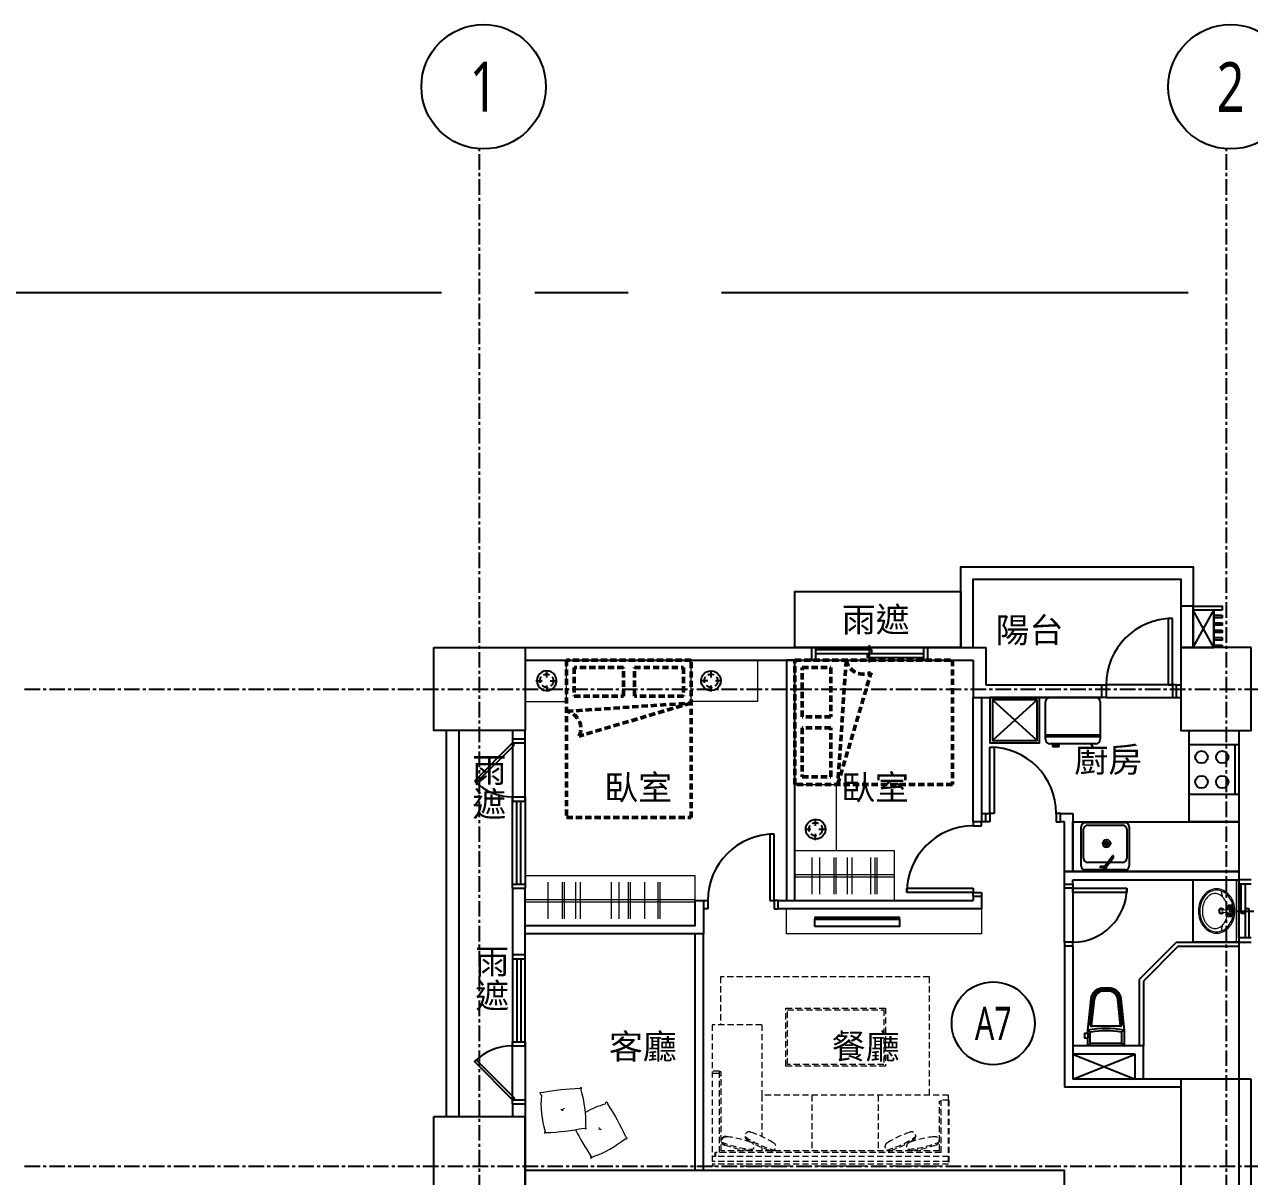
# Model space of a CAD drawing. Header units: millimetres. Extents: x -3377 to 119122, y -22007 to 15479.
# Drawn here: x 51693 to 53169, y 13937 to 15325 of the extents above; entities that cross this region are included whole.
import ezdxf
from ezdxf.enums import TextEntityAlignment as Align

# ---------------------------------------------------------------- set-up
doc = ezdxf.new("R2010")
doc.units = ezdxf.units.MM
doc.header["$LTSCALE"] = 150
doc.header["$MEASUREMENT"] = 0
doc.linetypes.add('11', pattern=[0.15, 0.1, -0.05])
doc.linetypes.add('CENTER', pattern=[2, 1.25, -0.25, 0.25, -0.25])
doc.layers.get('0').update_dxf_attribs({"plot": 0})
for name, color, linetype, plot in [('AREA', 3, 'Continuous', False), ('FUNITURE', 9, 'Continuous', False), ('S-ARCH', 252, 'Continuous', False)]:
    doc.layers.add(name, color=color, linetype=linetype, plot=plot)
for name, color, linetype in [('ASSLN', 8, 'Continuous'), ('COL', 1, 'Continuous'), ('Col-Line', 8, 'CENTER'), ('Duct', 1, 'Continuous'), ('FIN', 5, 'Continuous'), ('GRID', 5, 'CENTER'), ('OPEN', 4, 'Continuous'), ('SYM', 3, 'Continuous'), ('TEXT', 2, 'Continuous'), ('TOIL', 6, 'Continuous'), ('TOILET', 141, 'Continuous'), ('WALL', 2, 'Continuous'), ('WALL2', 3, 'Continuous'), ('WALL3', 4, 'Continuous')]:
    doc.layers.add(name, color=color, linetype=linetype)
doc.styles.add('C1', font='', dxfattribs={"bigfont": 'japanese.shx'})
doc.styles.add('HH', font='')
doc.styles.add('HHV', font='')
doc.styles.get('C1').set_extended_font_data('微軟正黑體')
doc.styles.get('HH').set_extended_font_data('Microsoft JhengHei')
doc.styles.get('HHV').set_extended_font_data('@微軟正黑體')

# ---------------------------------------------------------------- blocks, each defined once
blk = doc.blocks.new('A$C3CD31075')
at = {"color": 252}
for p, q in [((-243.5, 710), (-243.5, 245)), ((496.5, 290), (571.5, 320)), ((496.5, 320), (571.5, 290))]:
    blk.add_line(p, q, dxfattribs=at)
for points in [[(361.5, 877.5), (361.5, 810), (161.5, 810), (161.5, 877.5)], [(641.5, 530), (696.5, 530), (696.5, 455), (686.5, 455), (686.5, 455), (641.5, 455)]]:
    blk.add_lwpolyline(points, close=True, dxfattribs=at)
blk.add_lwpolyline([(641.5, 810), (666.5, 810), (666.5, 855), (641.5, 855), (641.5, 810), (666.5, 855), (666.5, 810), (641.5, 855)], dxfattribs=at)
at = {"layer": 'AREA', "color": 252}
blk.add_line((-258.5, 710), (-258.5, 245), dxfattribs=at)
at = {"layer": 'ASSLN', "color": 252}
for points in [[(676.5, 855), (641.5, 855), (641.5, 860), (676.5, 860)], [(676.5, 849), (676.5, 846), (666.5, 846), (666.5, 849)], [(676.5, 840), (676.5, 837), (666.5, 837), (666.5, 840)], [(676.5, 831), (676.5, 828), (666.5, 828), (666.5, 831)], [(676.5, 822), (676.5, 819), (666.5, 819), (666.5, 822)], [(676.5, 813), (676.5, 810), (666.5, 810), (666.5, 813)]]:
    blk.add_lwpolyline(points, close=True, dxfattribs=at)
at = {"layer": 'COL', "color": 252}
for points in [[(-273.5, 810), (-163.5, 810), (-163.5, 710), (-273.5, 710)], [(711.5, 810), (626.5, 810), (626.5, 710), (711.5, 710)], [(711.5, 290), (626.5, 290), (626.5, 150), (711.5, 150)], [(-273.5, 245), (-163.5, 245), (-163.5, 145), (-273.5, 145)]]:
    blk.add_lwpolyline(points, close=True, dxfattribs=at)
at = {"layer": 'Col-Line', "color": 252, "linetype": 'ByBlock'}
for centre in [(-213.5, 1486), (686.5, 1486)]:
    blk.add_circle(centre, 75, dxfattribs=at)
at = {"layer": 'Duct', "color": 252, "linetype": 'CENTER', "ltscale": 3}
blk.add_lwpolyline([(-2626.8, -1606.5), (-2626.8, -349.3), (-2626.9, 1238.2), (3181.4, 1238.1), (3180.9, -349.4), (3180.5, -1606.5), (198.7, -1606.5)], close=True, dxfattribs=at)
blk.add_lwpolyline([(-2626.8, -1606.5), (-2626.8, -349.3), (-2626.9, 1238.2), (3181.4, 1238.1), (3180.9, -349.4), (3180.5, -1606.5), (198.7, -1606.5)], close=True, dxfattribs=at)
at = {"layer": 'FIN', "color": 252}
for p, q in [((636.5, 693), (696.5, 693)), ((636.5, 633), (636.5, 693)), ((691.5, 693), (691.5, 633)), ((696.5, 693), (696.5, 633)), ((696.5, 633), (636.5, 633)), ((506.5, 547), (506.5, 594)), ((509.5, 556), (509.5, 591)), ((511.5, 599), (559.5, 599)), ((514.5, 596), (556.5, 596)), ((561.5, 591), (561.5, 556)), ((564.5, 594), (564.5, 547)), ((537.1, 576.2), (537.1, 571.5)), ((535.5, 575.5), (538.8, 572.2)), ((538.8, 575.5), (535.5, 572.2)), ((556.5, 551), (514.5, 551)), ((533.3, 547), (536.6, 543.7)), ((536.6, 547), (533.3, 543.7)), ((535, 547), (544.2, 558.8)), ((536.6, 545.8), (545.7, 557.5)), ((545, 556.6), (543.4, 557.8)), ((545.7, 558.2), (544.9, 558.9)), ((559.5, 542), (511.5, 542)), ((529.3, 545), (529.3, 546)), ((533.4, 546), (529.3, 546)), ((533.3, 545), (529.3, 545))]:
    blk.add_line(p, q, dxfattribs=at)
blk.add_lwpolyline([(496.5, 600), (636.5, 600), (636.5, 710)], dxfattribs=at)
for points in [[(636.5, 600), (636.5, 710), (696.5, 710), (696.5, 600)], [(496.5, 600), (696.5, 600), (696.5, 540), (496.5, 540)]]:
    blk.add_lwpolyline(points, close=True, dxfattribs=at)
for centre, radius in [((651.5, 678), 7.5), ((676.5, 678), 7.5), ((651.5, 648), 7.5), ((676.5, 648), 7.5), ((537.1, 573.9), 4.63), ((537.1, 573.9), 2.34), ((534.9, 545.3), 1.7)]:
    blk.add_circle(centre, radius, dxfattribs=at)
for centre, radius, start, end in [((511.5, 594), 5, 90, 180), ((514.5, 591), 5, 90, 180), ((556.5, 591), 5, 360, 90), ((559.5, 594), 5, 360, 90), ((511.5, 547), 5, 180, 270), ((514.5, 556), 5, 180, 270), ((544.6, 558.5), 0.5, 52.041, 142.041), ((545.4, 557.9), 0.5, 322.041, 52.041), ((556.5, 556), 5, 270, 360), ((559.5, 547), 5, 270, 360)]:
    blk.add_arc(centre, radius, start, end, dxfattribs=at)
at = {"layer": 'FUNITURE', "color": 252, "linetype": '11', "ltscale": 0.5}
for p, q in [((-137.5, 774, 0), (-137.5, 783.1, 0)), ((-137.5, 774, 0), (-137.5, 783.1, 0)), ((60.5, 774, 0), (60.5, 783.1, 0)), ((60.5, 774, 0), (60.5, 783.1, 0)), ((-150.5, 770, 0), (-141.5, 770, 0)), ((-150.5, 770, 0), (-141.5, 770, 0)), ((-133.5, 770, 0), (-124.4, 770, 0)), ((-133.5, 770, 0), (-124.4, 770, 0)), ((56.5, 770, 0), (47.4, 770, 0)), ((56.5, 770, 0), (47.4, 770, 0)), ((73.5, 770, 0), (64.5, 770, 0)), ((73.5, 770, 0), (64.5, 770, 0)), ((-137.5, 756.9, 0), (-137.5, 766, 0)), ((60.5, 756.9, 0), (60.5, 766, 0)), ((173.4, 591, 0), (182.5, 591, 0)), ((186.5, 595, 0), (186.5, 604.1, 0)), ((186.5, 595, 0), (186.5, 604.1, 0)), ((190.5, 591, 0), (199.6, 591, 0)), ((190.5, 591, 0), (199.6, 591, 0)), ((186.5, 578, 0), (186.5, 587, 0)), ((186.5, 578, 0), (186.5, 587, 0)), ((346.8, 264.6, 0), (346.8, 185.5, 0)), ((65.8, 196.6, 0), (65.8, 201.6, 0))]:
    blk.add_line(p, q, dxfattribs=at)
at = {"layer": 'FUNITURE', "color": 252, "linetype": '11', "lineweight": 50, "ltscale": 0.5}
for p, q in [((223.3, 794.6, 0), (213.3, 645, 0)), ((213.3, 645, 0), (253.3, 780, 0)), ((-113.1, 733.2, 0), (36.5, 743.2, 0)), ((36.5, 743.2, 0), (-98.5, 703.2, 0))]:
    blk.add_line(p, q, dxfattribs=at)
at = {"layer": 'FUNITURE', "color": 252}
for p, q in [((399.5, 747), (453.5, 698)), ((453.5, 747), (399.5, 698))]:
    blk.add_line(p, q, dxfattribs=at)
at = {"layer": 'FUNITURE', "color": 252, "ltscale": 0.5}
for p, q in [((536.5, 750), (456.5, 750)), ((463.5, 699.5), (463.5, 744.5)), ((469, 750), (524, 750)), ((529.5, 744.5), (529.5, 699.5)), ((463.5, 704.9), (529.5, 704.9)), ((463.5, 702.8), (529.5, 702.8)), ((524, 694), (469, 694)), ((471.8, 694), (471.8, 690.7)), ((479.9, 690.7), (479.9, 694)), ((479.9, 692), (471.8, 692)), ((471.8, 690.7), (479.9, 690.7))]:
    blk.add_line(p, q, dxfattribs=at)
at = {"layer": 'FUNITURE', "color": 252, "lineweight": 13, "ltscale": 0.5}
for p, q in [((182.5, 512.9, 0), (182.5, 557.1, 0)), ((191.7, 512.9, 0), (191.7, 557.1, 0)), ((209, 512.9, 0), (209, 557.1, 0)), ((211, 557.1, 0), (211, 512.9, 0)), ((225.1, 512.9, 0), (225.1, 557.1, 0)), ((230.5, 512.9, 0), (230.5, 557.1, 0)), ((253, 512.9, 0), (253, 557.1, 0)), ((258.3, 512.9, 0), (258.3, 557.1, 0)), ((260.4, 557.1, 0), (260.4, 512.9, 0)), ((-135.8, 482.9, 0), (-135.8, 527.1, 0)), ((-118.5, 482.9, 0), (-118.5, 527.1, 0)), ((-116.5, 527.1, 0), (-116.5, 482.9, 0)), ((-102.3, 482.9, 0), (-102.3, 527.1, 0)), ((-96.9, 482.9, 0), (-96.9, 527.1, 0)), ((-59.4, 482.9, 0), (-59.4, 527.1, 0)), ((-50.3, 482.9, 0), (-50.3, 527.1, 0)), ((-39.1, 482.9, 0), (-39.1, 527.1, 0)), ((-37.1, 527.1, 0), (-37.1, 482.9, 0)), ((-19.1, 482.9, 0), (-19.1, 527.1, 0)), ((-3.3, 482.9, 0), (-3.3, 527.1, 0)), ((-1.2, 527.1, 0), (-1.2, 482.9, 0))]:
    blk.add_line(p, q, dxfattribs=at)
at = {"layer": 'FUNITURE', "color": 252, "lineweight": 5, "ltscale": 0.5}
for p, q in [((161.5, 536.5, 0), (281.5, 536.5, 0)), ((161.5, 533.5, 0), (281.5, 533.5, 0)), ((-163.5, 506.5, 0), (41.5, 506.5, 0)), ((-163.5, 503.5, 0), (41.5, 503.5, 0))]:
    blk.add_line(p, q, dxfattribs=at)
at = {"layer": 'FUNITURE', "color": 252, "linetype": '11', "lineweight": 5, "ltscale": 0.5}
for p, q in [((323.7, 413.1, 0), (71.8, 413.1, 0)), ((71.8, 413.1, 0), (71.8, 355.5, 0)), ((323.7, 270.5, 0), (323.7, 413.1, 0)), ((150.8, 305.5, 0), (150.8, 375.5, 0)), ((150.8, 375.5, 0), (270.8, 375.5, 0)), ((152.8, 307.5, 0), (152.8, 373.5, 0)), ((152.8, 373.5, 0), (268.8, 373.5, 0)), ((268.8, 373.5, 0), (268.8, 307.5, 0)), ((270.8, 375.5, 0), (270.8, 305.5, 0)), ((121.8, 355.5, 0), (61.8, 355.5, 0)), ((61.8, 355.5, 0), (61.8, 185.5, 0)), ((121.8, 355.5, 0), (121.8, 270.5, 0)), ((70.8, 299.6, 0), (61.8, 299.6, 0)), ((70.8, 296.6, 0), (61.8, 296.6, 0)), ((70.8, 201.6, 0), (70.8, 299.6, 0)), ((72.8, 298.7, 0), (70.8, 298.7, 0)), ((72.8, 203.6, 0), (72.8, 298.7, 0)), ((270.8, 305.5, 0), (150.8, 305.5, 0)), ((268.8, 307.5, 0), (152.8, 307.5, 0)), ((72.8, 293.7, 0), (70.8, 293.7, 0)), ((346.8, 270.5, 0), (121.8, 270.5, 0)), ((121.8, 270.5, 0), (121.8, 220.6, 0)), ((181.8, 270.5, 0), (181.8, 203.6, 0)), ((261.8, 270.5, 0), (261.8, 203.6, 0)), ((346.8, 264.6, 0), (346.8, 270.5, 0)), ((335.8, 203.6, 0), (335.8, 263.5, 0)), ((335.8, 263.5, 0), (337.8, 263.5, 0)), ((337.8, 201.6, 0), (337.8, 264.6, 0)), ((346.8, 264.6, 0), (337.8, 264.6, 0)), ((121.8, 207.5, 0), (121.8, 203.6, 0)), ((346.8, 196.6, 0), (61.8, 196.6, 0)), ((337.8, 201.6, 0), (65.8, 201.6, 0)), ((335.8, 203.6, 0), (72.8, 203.6, 0)), ((346.8, 190.5, 0), (61.8, 190.5, 0)), ((346.8, 187.2, 0), (61.8, 187.2, 0)), ((61.8, 185.5, 0), (346.8, 185.5, 0))]:
    blk.add_line(p, q, dxfattribs=at)
at = {"layer": 'FUNITURE', "color": 252, "lineweight": 5, "ltscale": 0.5, "elevation": 0}
for points in [[(-163.5, 795), (-163.5, 745), (-113.5, 745), (-113.5, 795)], [(116.5, 795), (116.5, 745), (36.5, 745), (36.5, 795)], [(211.5, 565), (161.5, 565), (161.5, 645), (211.5, 645)], [(281.5, 565), (161.5, 565), (161.5, 505), (281.5, 505)], [(41.5, 535), (-163.5, 535), (-163.5, 475), (41.5, 475)]]:
    blk.add_lwpolyline(points, close=True, dxfattribs=at)
at = {"layer": 'FUNITURE', "color": 252, "linetype": '11', "lineweight": 50, "ltscale": 0.5, "elevation": 0}
for points in [[(36.5, 795), (-113.5, 795), (-113.5, 605), (36.5, 605), (36.5, 795)], [(161.5, 645), (161.5, 795), (351.5, 795), (351.5, 645), (161.5, 645)]]:
    blk.add_lwpolyline(points, dxfattribs=at)
for points in [[(-104.3, 786), (-104.3, 751.6), (-45.1, 751.6), (-45.1, 786)], [(27.4, 786), (27.4, 751.6), (-31.8, 751.6), (-31.8, 786)], [(170.5, 785.8), (204.9, 785.8), (204.9, 726.7), (170.5, 726.7)], [(170.5, 654.2), (204.9, 654.2), (204.9, 713.3), (170.5, 713.3)]]:
    blk.add_lwpolyline(points, close=True, dxfattribs=at)
at = {"layer": 'FUNITURE', "color": 252, "linetype": '11', "ltscale": 0.5, "elevation": 0}
for points in [[(-149.3, 770), (-149, 767.1), (-147.9, 764.3), (-146.1, 761.9), (-143.9, 760), (-141.2, 758.7), (-138.3, 758.2), (-135.3, 758.3), (-132.5, 759.2), (-130, 760.8), (-127.9, 762.9), (-126.5, 765.5), (-125.7, 768.3), (-125.7, 771.3), (-126.3, 774.2), (-127.7, 776.8), (-129.7, 779), (-132.2, 780.6), (-135, 781.6), (-137.9, 781.9), (-140.8, 781.4), (-143.5, 780.2), (-145.9, 778.4), (-147.7, 776), (-148.9, 773.3), (-149.3, 770.4), (-149.3, 770)], [(72.3, 770), (72, 767.1), (70.9, 764.3), (69.1, 761.9), (66.9, 760), (64.2, 758.7), (61.3, 758.2), (58.3, 758.3), (55.5, 759.2), (53, 760.8), (50.9, 762.9), (49.5, 765.5), (48.7, 768.3), (48.7, 771.3), (49.3, 774.2), (50.7, 776.8), (52.7, 779), (55.2, 780.6), (58, 781.6), (60.9, 781.9), (63.8, 781.4), (66.5, 780.2), (68.9, 778.4), (70.7, 776), (71.9, 773.3), (72.3, 770.4), (72.3, 770)], [(186.5, 579.2), (183.6, 579.5), (180.8, 580.6), (178.4, 582.4), (176.5, 584.6), (175.2, 587.3), (174.7, 590.2), (174.8, 593.2), (175.7, 596), (177.3, 598.5), (179.4, 600.6), (182, 602), (184.8, 602.8), (187.8, 602.8), (190.7, 602.2), (193.3, 600.8), (195.5, 598.8), (197.1, 596.3), (198.1, 593.5), (198.4, 590.6), (197.9, 587.7), (196.7, 585), (194.9, 582.6), (192.5, 580.8), (189.8, 579.6), (186.9, 579.2), (186.5, 579.2)]]:
    blk.add_lwpolyline(points, close=True, dxfattribs=at)
at = {"layer": 'FUNITURE', "color": 252}
for points in [[(456.5, 750), (396.5, 750), (396.5, 695), (456.5, 695)], [(453.5, 747), (399.5, 747), (399.5, 698), (453.5, 698)]]:
    blk.add_lwpolyline(points, close=True, dxfattribs=at)
at = {"layer": 'FUNITURE', "color": 252, "lineweight": 5, "elevation": 0}
blk.add_lwpolyline([(386.5, 495), (386.5, 465), (151.5, 465), (151.5, 495)], close=True, dxfattribs=at)
at = {"layer": 'FUNITURE', "color": 252, "linetype": 'ByBlock', "elevation": 0}
blk.add_lwpolyline([(185.5, 482.8), (287.5, 482.8), (287.5, 484.7), (185.5, 484.7)], close=True, dxfattribs=at)
at = {"layer": 'FUNITURE', "color": 252, "elevation": 0}
for points in [[(185.5, 473.9), (185.5, 482.8), (287.5, 482.8), (287.5, 473.9), (185.5, 473.9)], [(41.5, 180), (41.5, 465)], [(51.5, 180), (51.5, 465)]]:
    blk.add_lwpolyline(points, dxfattribs=at)
at = {"layer": 'FUNITURE', "color": 252, "lineweight": 5, "elevation": 0}
blk.add_lwpolyline([(-139.7, 224.9, 0.22726), (-138.1, 225.4, 0.040166), (-92.2, 230.9, 0.210282), (-90, 230, 0.22335), (-90.5, 232.6, 0.086254), (-96.1, 277.1, 0.360506), (-95.9, 279.8, 0.135265), (-97.7, 278.5, 0.041442), (-142.7, 273.5, 0.202853), (-145.6, 273.3, 0.216577), (-143.7, 270.6, 0.1085), (-139.2, 226.9, 0.535299)], format="xyb", close=True, dxfattribs=at)
blk.add_lwpolyline([(-102.7, 229, 0.031972), (-84.3, 197.1, 0.210282), (-84.3, 194.7, 0.22335), (-82.1, 196.1, 0.086254), (-43, 218.1, 0.360506), (-40.5, 218.9, 0.135265), (-42.3, 220.2, 0.041442), (-64, 259.9, 0.202853), (-65.3, 262.5, 0.216577), (-67, 259.8, 0.063306), (-90.8, 249.7, 0.063306)], format="xyb", dxfattribs=at)
at = {"layer": 'FUNITURE', "color": 252, "linetype": '11', "ltscale": 0.5}
for centre in [(-137.5, 770, 0), (60.5, 770, 0), (186.5, 591, 0)]:
    blk.add_circle(centre, 8, dxfattribs=at)
at = {"layer": 'FUNITURE', "color": 252, "linetype": '11', "lineweight": 50, "ltscale": 0.5}
for centre, start, end in [((244.1, 799.3, 0), 192.537, 295.4845), ((-117.7, 712.4, 0), 334.5155, 77.463)]:
    blk.add_arc(centre, 21.3, start, end, dxfattribs=at)
at = {"layer": 'FUNITURE', "color": 252, "ltscale": 0.5}
for centre, start, end in [((469, 744.5), 90, 180), ((524, 744.5), 0, 90), ((469, 699.5), 180, 270), ((524, 699.5), 270, 0)]:
    blk.add_arc(centre, 5.5, start, end, dxfattribs=at)
at = {"layer": 'FUNITURE', "color": 252, "lineweight": 5}
for centre, radius, start, end in [((-120.2, 251.4, 0), 1.96, 10.8311, 92.0207), ((-116, 252.1, 0), 2.33, 101.776, 188.6128), ((-75.9, 230.7, 0), 1.96, 303.0576, 24.2473), ((-73.6, 227.1, 0), 2.33, 34.0026, 120.8393)]:
    blk.add_arc(centre, radius, start, end, dxfattribs=at)
at = {"layer": 'FUNITURE', "color": 252, "linetype": '11', "lineweight": 5, "ltscale": 0.5}
for centre, radius, start, end in [((106.4, 221.3, 0), 5, 64.6827, 244.6827), ((74.2, 118.1, 0), 113, 57.0546, 72.3109), ((334.4, 118.1, 0), 113, 107.6891, 122.9454), ((302.2, 221.3, 0), 5, 295.3173, 115.3173), ((78.1, 215.5, 0), 5, 77.2054, 257.2054), ((116.8, 318.3, 0), 113, 247.3663, 267.0445), ((116.4, 316.6, 0), 113, 249.5772, 264.8335), ((69.1, 107.9, 0), 113, 69.5772, 84.8335), ((166.5, 313.2, 0), 113, 234.8436, 254.5218), ((165.7, 311.6, 0), 113, 237.0546, 252.3109), ((107.4, 208.9, 0), 5, 257.2054, 77.2054), ((133.6, 208.5, 0), 5, 244.6827, 64.6827), ((275.1, 208.5, 0), 5, 115.3173, 295.3173), ((242.1, 313.2, 0), 113, 285.4782, 305.1564), ((242.9, 311.6, 0), 113, 287.6891, 302.9454), ((301.2, 208.9, 0), 5, 102.7946, 282.7946), ((291.8, 318.3, 0), 113, 272.9555, 292.6337), ((339.5, 107.9, 0), 113, 95.1665, 110.4228), ((292.2, 316.6, 0), 113, 275.1665, 290.4228), ((330.5, 215.5, 0), 5, 282.7946, 102.7946)]:
    blk.add_arc(centre, radius, start, end, dxfattribs=at)
at = {"layer": 'FUNITURE', "color": 252, "linetype": '11', "ltscale": 0.5}
blk.add_arc((78.1, 215.5, 0), 5, 77.2054, 257.2054, dxfattribs=at)
at = {"layer": 'GRID', "color": 252, "ltscale": 0.1}
for p, q in [((-218.5, -1224.2), (-218.5, 1411)), ((681.5, -1224.2), (681.5, 1411)), ((-766.7, 760), (3025, 760)), ((-766.7, 185), (3025, 185))]:
    blk.add_line(p, q, dxfattribs=at)
at = {"layer": 'OPEN', "color": 252, "linetype": 'Continuous'}
for p, q in [((616.5, 845), (611.5, 845)), ((611.5, 845), (611.5, 765)), ((616.5, 765), (616.5, 845)), ((251.5, 792), (251.5, 813)), ((181.5, 810), (186.5, 810)), ((186.5, 810), (186.5, 795)), ((316.5, 810), (186.5, 810)), ((186.5, 807.5), (254, 807.5)), ((316.5, 802.5), (186.5, 802.5)), ((249, 797.5), (249, 802.5)), ((316.5, 797.5), (249, 797.5)), ((254, 807.5), (254, 802.5)), ((321.5, 810), (316.5, 810)), ((316.5, 810), (316.5, 795)), ((186.5, 795), (181.5, 795)), ((186.5, 795), (316.5, 795)), ((316.5, 795), (321.5, 795)), ((531.5, 765), (536.5, 765)), ((536.5, 765), (536.5, 750)), ((616.5, 765), (536.5, 765)), ((611.5, 765), (616.5, 765)), ((621.5, 765), (616.5, 765)), ((616.5, 765), (616.5, 750)), ((536.5, 750), (531.5, 750)), ((536.5, 750), (616.5, 750)), ((616.5, 750), (621.5, 750)), ((396.5, 610, 0), (396.5, 690, 0)), ((396.5, 690, 0), (401.5, 690, 0)), ((401.5, 690, 0), (401.5, 610, 0)), ((-178.5, 630), (-178.5, 625)), ((-178.5, 625), (-163.5, 625)), ((-178.5, 525), (-178.5, 625)), ((-173.5, 525), (-173.5, 625)), ((-168.5, 525), (-168.5, 625)), ((-163.5, 625), (-163.5, 630)), ((-163.5, 625), (-163.5, 525)), ((391.5, 610, 0), (396.5, 610, 0)), ((396.5, 610, 0), (396.5, 600, 0)), ((401.5, 610, 0), (396.5, 610, 0)), ((481.5, 610, 0), (476.5, 610, 0)), ((476.5, 610, 0), (476.5, 600, 0)), ((376.5, 600, 0), (376.5, 595, 0)), ((376.5, 595, 0), (386.5, 595, 0)), ((386.5, 595, 0), (386.5, 600, 0)), ((396.5, 600, 0), (391.5, 600, 0)), ((476.5, 600, 0), (481.5, 600, 0)), ((136.5, 585, 0), (131.5, 585, 0)), ((131.5, 585, 0), (131.5, 505, 0)), ((136.5, 505, 0), (136.5, 585, 0)), ((-178.5, 520), (-178.5, 525)), ((-178.5, 525), (-163.5, 525)), ((-163.5, 525), (-163.5, 520)), ((296.5, 515, 0), (296.5, 520, 0)), ((296.5, 520, 0), (376.5, 520, 0)), ((376.5, 520, 0), (376.5, 515, 0)), ((486.5, 520), (486.5, 525)), ((496.5, 520), (486.5, 520)), ((486.5, 455), (486.5, 520)), ((496.5, 525), (496.5, 520)), ((496.5, 520), (496.5, 455)), ((496.5, 520), (561.5, 520)), ((496.5, 515), (496.5, 520)), ((561.5, 520), (561.5, 515)), ((696.5, 525), (696.5, 530)), ((711.5, 525), (696.5, 525)), ((696.5, 460), (696.5, 525)), ((699, 525), (699, 490)), ((704, 525), (704, 460)), ((51.5, 505, 0), (56.5, 505, 0)), ((56.5, 505, 0), (56.5, 495, 0)), ((131.5, 505, 0), (136.5, 505, 0)), ((141.5, 505, 0), (136.5, 505, 0)), ((136.5, 505, 0), (136.5, 495, 0)), ((376.5, 515, 0), (296.5, 515, 0)), ((376.5, 510, 0), (376.5, 515, 0)), ((376.5, 515, 0), (386.5, 515, 0)), ((386.5, 515, 0), (386.5, 510, 0)), ((561.5, 515), (496.5, 515)), ((56.5, 495, 0), (51.5, 495, 0)), ((136.5, 495, 0), (141.5, 495, 0)), ((693.5, 492.5), (714.5, 492.5)), ((699, 490), (704, 490)), ((709, 495), (704, 495)), ((709, 460), (709, 495)), ((711.5, 460), (696.5, 460)), ((696.5, 460), (696.5, 455)), ((496.5, 455), (486.5, 455)), ((486.5, 455), (486.5, 450)), ((496.5, 450), (496.5, 455)), ((-178.5, 440), (-178.5, 435)), ((-178.5, 435), (-163.5, 435)), ((-178.5, 435), (-178.5, 335)), ((-173.5, 435), (-173.5, 335)), ((-168.5, 435), (-168.5, 335)), ((-163.5, 435), (-163.5, 440)), ((-163.5, 335), (-163.5, 435)), ((-178.5, 330), (-178.5, 335)), ((-178.5, 335), (-163.5, 335)), ((-163.5, 335), (-163.5, 330))]:
    blk.add_line(p, q, dxfattribs=at)
at = {"layer": 'OPEN', "color": 252, "linetype": 'Continuous', "lineweight": -2}
for p, q in [((-178.5, 695), (-224.5, 649)), ((-178.5, 700), (-178.5, 695)), ((-178.5, 695), (-163.5, 695)), ((-178.5, 695), (-178.5, 630)), ((-176.4, 692.9), (-178.5, 695)), ((-163.5, 695), (-163.5, 700)), ((-163.5, 630), (-163.5, 695)), ((-222.3, 646.9), (-176.4, 692.9)), ((-224.5, 649), (-222.3, 646.9)), ((-178.5, 625), (-178.5, 630)), ((-178.5, 630), (-163.5, 630)), ((-163.5, 630), (-163.5, 625)), ((-178.5, 335), (-178.5, 330)), ((-178.5, 330), (-163.5, 330)), ((-178.5, 265), (-178.5, 330)), ((-163.5, 330), (-163.5, 335)), ((-163.5, 330), (-163.5, 265)), ((-224.5, 311), (-222.3, 313.1)), ((-178.5, 265), (-224.5, 311)), ((-222.3, 313.1), (-176.4, 267.1)), ((-176.4, 267.1), (-178.5, 265)), ((-178.5, 260), (-178.5, 265)), ((-178.5, 265), (-163.5, 265)), ((-163.5, 265), (-163.5, 260))]:
    blk.add_line(p, q, dxfattribs=at)
at = {"layer": 'OPEN', "color": 252, "linetype": 'Continuous'}
for centre, radius, start, end in [((616.5, 765), 80, 90, 180), ((396.5, 610, 0), 80, 0, 90), ((376.5, 515, 0), 80, 90, 180), ((136.5, 505, 0), 80, 90, 180), ((496.5, 520), 65, 270, 0)]:
    blk.add_arc(centre, radius, start, end, dxfattribs=at)
at = {"layer": 'OPEN', "color": 252, "linetype": 'Continuous', "lineweight": -2}
for centre, start, end in [((-178.5, 695), 225, 270), ((-178.5, 265), 90, 135)]:
    blk.add_arc(centre, 65, start, end, dxfattribs=at)
at = {"layer": 'SYM', "color": 252}
blk.add_circle((400.6, 357.1), 50, dxfattribs=at)
at = {"layer": 'TOIL', "color": 252}
for p, q in [((621.5, 455), (576.5, 410)), ((623.6, 450), (581.5, 407.9)), ((621.5, 455), (696.5, 455)), ((623.6, 450), (696.5, 450)), ((576.5, 410), (576.5, 330)), ((581.5, 407.9), (581.5, 330)), ((517.2, 355.7, 0), (520.4, 386.4, 0)), ((519, 353.5, 0), (522.4, 386.2, 0)), ((539.6, 398, 0), (533.4, 398, 0)), ((539.6, 396, 0), (533.4, 396, 0)), ((554, 353.5, 0), (550.6, 386.2, 0)), ((555.8, 355.7, 0), (552.6, 386.4, 0)), ((517.7, 346.3, 0), (514.5, 349, 0)), ((515.1, 345.4, 0), (514.5, 345.4, 0)), ((515.1, 339.4, 0), (515.1, 345.4, 0)), ((515.1, 345.4, 0), (515.1, 345.4, 0)), ((515.1, 345.4, 0), (515.1, 345.4, 0)), ((515.1, 345.4, 0), (515.1, 345.4, 0)), ((515.1, 345.4, 0), (515.1, 345.4, 0)), ((517.5, 334, 0), (517.5, 345.6, 0)), ((553.8, 353.5, 0), (519.2, 353.5, 0)), ((555.3, 346.3, 0), (558.5, 349, 0)), ((555.5, 334, 0), (555.5, 345.6, 0)), ((515.1, 339.4, 0), (514.5, 339.4, 0)), ((517.8, 333.3, 0), (515.1, 330.6, 0)), ((554.5, 333, 0), (518.5, 333, 0)), ((555.2, 333.3, 0), (557.9, 330.6, 0))]:
    blk.add_line(p, q, dxfattribs=at)
blk.add_lwpolyline([(514.5, 339.4), (511.1, 339.4), (511.1, 345.4), (514.5, 345.4), (514.5, 349), (518.5, 386.6, -0.383798), (533.4, 400), (539.6, 400, -0.383798), (554.5, 386.6), (558.5, 349), (558.5, 332, -0.414214), (556.5, 330), (516.5, 330, -0.414214), (514.5, 332)], format="xyb", close=True, dxfattribs=at)
for centre, radius, start, end in [((533.4, 385, 0), 13, 90, 173.9868), ((533.4, 385, 0), 11, 90, 173.9868), ((539.6, 385, 0), 13, 6.0132, 90), ((539.6, 385, 0), 11, 6.0132, 90), ((519.2, 355.5, 0), 2, 173.9868, 270), ((553.8, 355.5, 0), 2, 270, 6.0132), ((536.5, 229, 0), 122, 79.6111, 100.3889), ((518.5, 345.6, 0), 1, 98.7743, 180), ((536.5, 229, 0), 119, 81.2257, 98.7743), ((554.5, 345.6, 0), 1, 0, 81.2257), ((518.5, 334, 0), 1, 180, 270), ((554.5, 334, 0), 1, 270, 0)]:
    blk.add_arc(centre, radius, start, end, dxfattribs=at)
at = {"layer": 'TOILET', "color": 252, "lineweight": 13}
for p, q in [((641.5, 455), (641.5, 530)), ((696.5, 530), (641.5, 530)), ((693.5, 455), (693.5, 530)), ((696.5, 530), (696.5, 455)), ((677.4, 508.9), (675.5, 516.6)), ((677.7, 494.1), (688.4, 494.9)), ((677.7, 490.9), (688.4, 490.1)), ((688.4, 499.7), (683.6, 499.7)), ((683.6, 494.5), (683.6, 499.7)), ((688.4, 497.3), (683.6, 497.3)), ((683.6, 485.3), (683.6, 490.5)), ((688.4, 487.7), (683.6, 487.7)), ((684.3, 495.6), (687.7, 499)), ((684.3, 499), (687.7, 495.6)), ((684.3, 486), (687.7, 489.4)), ((684.3, 489.4), (687.7, 486)), ((686, 494.9), (686, 499.7)), ((686, 485.3), (686, 490.1)), ((688.4, 485.3), (688.4, 499.7)), ((675.5, 468.4), (677.4, 476.1)), ((688.4, 485.3), (683.6, 485.3)), ((696.5, 455), (641.5, 455))]:
    blk.add_line(p, q, dxfattribs=at)
for centre, radius in [((686, 497.3), 2.39), ((686, 487.7), 2.39), ((686, 492.5), 0.955)]:
    blk.add_circle(centre, radius, dxfattribs=at)
for centre, radius, start, end in [((671.9, 496.9), 22.8, 116.76, 140.5995), ((669.8, 501.1), 18.2, 90.0001, 116.7601), ((669.8, 501.1), 16.5, 90.0001, 116.7601), ((669.8, 501.1), 18.2, 63.2401, 90.0001), ((669.8, 501.1), 16.5, 63.2401, 90.0001), ((667.7, 496.9), 22.8, 39.4007, 63.2402), ((680.3, 492.5), 32.4, 161.2094, 180.0001), ((680.3, 492.5), 30.8, 161.2094, 180.0001), ((675.1, 494.2), 27, 140.5995, 161.2094), ((675.1, 494.2), 25.4, 140.5995, 161.2094), ((674.7, 494.5), 21.8, 143.9727, 163.2354), ((671.9, 496.9), 21.2, 116.76, 140.5995), ((670.5, 497.6), 16.6, 119.6635, 143.9728), ((667.9, 502.2), 11.3, 90.0001, 119.6635), ((667.9, 502.2), 11.3, 60.3367, 90.0001), ((665.2, 497.6), 16.6, 36.0274, 60.3367), ((667.7, 496.9), 21.2, 39.4007, 63.2402), ((661, 494.5), 21.8, 16.7648, 36.0275), ((664.4, 494.2), 25.4, 18.7908, 39.4008), ((664.4, 494.2), 27, 18.7908, 39.4008), ((659.3, 492.5), 30.8, 0.0001, 18.7908), ((659.3, 492.5), 32.4, 0.0001, 18.7908), ((680.3, 492.5), 32.4, 180.0001, 198.7908), ((680.3, 492.5), 30.8, 180.0001, 198.7908), ((681.4, 492.5), 28.8, 163.2353, 180.0001), ((681.4, 492.5), 28.8, 180.0001, 196.7649), ((675.5, 492.5), 3.34, 28.7784, 331.2218), ((675.5, 492.5), 2.39, 39.073, 320.9273), ((677.7, 492.5), 1.56, 90.0001, 270.0001), ((654.4, 492.5), 28.8, 3.9273, 16.7648), ((654.4, 492.5), 28.8, 343.2354, 356.0729), ((659.3, 492.5), 30.8, 341.2094, 0.0001), ((659.3, 492.5), 32.4, 341.2094, 0.0001), ((675.1, 490.8), 27, 198.7908, 219.4008), ((675.1, 490.8), 25.4, 198.7908, 219.4008), ((674.7, 490.5), 21.8, 196.7648, 216.0275), ((671.9, 488.1), 22.8, 219.4007, 243.2402), ((671.9, 488.1), 21.2, 219.4007, 243.2402), ((670.5, 487.4), 16.6, 216.0274, 240.3368), ((667.9, 482.8), 11.3, 240.3367, 270.0001), ((667.9, 482.8), 11.3, 270.0001, 299.6635), ((665.2, 487.4), 16.6, 299.6635, 323.9728), ((667.7, 488.1), 21.2, 296.76, 320.5995), ((667.7, 488.1), 22.8, 296.76, 320.5995), ((661, 490.5), 21.8, 323.9727, 343.2354), ((664.4, 490.8), 25.4, 320.5995, 341.2094), ((664.4, 490.8), 27, 320.5994, 341.2094), ((669.8, 483.9), 18.2, 243.2401, 270.0001), ((669.8, 483.9), 16.5, 243.2401, 270.0001), ((669.8, 483.9), 16.5, 270.0001, 296.7601), ((669.8, 483.9), 18.2, 270.0001, 296.7601)]:
    blk.add_arc(centre, radius, start, end, dxfattribs=at)
at = {"layer": 'WALL', "color": 252}
for p, q in [((-163.5, 810), (391.5, 810)), ((181.5, 810), (181.5, 795)), ((321.5, 810), (321.5, 795)), ((391.5, 810), (391.5, 765)), ((-163.5, 795), (376.5, 795)), ((376.5, 795), (376.5, 750)), ((391.5, 765), (531.5, 765)), ((531.5, 750), (531.5, 765)), ((621.5, 750), (621.5, 765)), ((621.5, 765), (626.5, 765)), ((376.5, 750), (531.5, 750)), ((621.5, 750), (626.5, 750)), ((-178.5, 710), (-178.5, 700)), ((-163.5, 700), (-163.5, 710)), ((-178.5, 700), (-163.5, 700)), ((-178.5, 520), (-178.5, 440)), ((-178.5, 520), (-163.5, 520)), ((-163.5, 440), (-163.5, 520)), ((711.5, 530), (696.5, 530)), ((696.5, 455), (711.5, 455)), ((-178.5, 440), (-163.5, 440)), ((-178.5, 260), (-178.5, 245)), ((-178.5, 260), (-163.5, 260)), ((-163.5, 260), (-163.5, 245)), ((-163.5, 180), (486.5, 180)), ((486.5, -200), (486.5, 180))]:
    blk.add_line(p, q, dxfattribs=at)
blk.add_lwpolyline([(626.5, 810), (641.5, 810), (641.5, 860), (626.5, 860)], close=True, dxfattribs=at)
blk.add_lwpolyline([(696.5, 710), (696.5, -60)], dxfattribs=at)
at = {"layer": 'WALL2', "color": 252}
for p, q in [((151.5, 795, 0), (151.5, 505, 0)), ((161.5, 795, 0), (151.5, 795, 0)), ((161.5, 505, 0), (161.5, 795, 0)), ((376.5, 600, 0), (376.5, 750, 0)), ((386.5, 750, 0), (386.5, 600)), ((386.5, 610, 0), (391.5, 610, 0)), ((391.5, 600, 0), (391.5, 610, 0)), ((481.5, 610, 0), (486.5, 610, 0)), ((481.5, 600, 0), (481.5, 610, 0)), ((486.5, 610, 0), (496.5, 610, 0)), ((496.5, 610, 0), (496.5, 540)), ((386.5, 600), (376.5, 600, 0)), ((391.5, 600, 0), (386.5, 600, 0)), ((486.5, 600, 0), (481.5, 600, 0)), ((486.5, 540), (486.5, 600, 0)), ((496.5, 540), (486.5, 540)), ((486.5, 540), (696.5, 540)), ((486.5, 525), (486.5, 540)), ((486.5, 525), (496.5, 525)), ((496.5, 530), (696.5, 530)), ((496.5, 525), (496.5, 530)), ((141.5, 495, 0), (141.5, 505, 0)), ((141.5, 505, 0), (376.5, 505, 0)), ((376.5, 510, 0), (376.5, 505, 0)), ((386.5, 510, 0), (376.5, 510, 0)), ((386.5, 510, 0), (386.5, 505, 0)), ((386.5, 505, 0), (386.5, 495, 0)), ((386.5, 495, 0), (141.5, 495, 0)), ((496.5, 450), (486.5, 450)), ((486.5, 450), (486.5, 280)), ((496.5, 450), (496.5, 290)), ((581.5, 330), (496.5, 330)), ((571.5, 320), (496.5, 320)), ((626.5, 290), (496.5, 290)), ((626.5, 280), (486.5, 280))]:
    blk.add_line(p, q, dxfattribs=at)
at = {"layer": 'WALL2', "color": 252, "linetype": 'Continuous'}
for p, q in [((581.5, 290), (581.5, 330)), ((571.5, 290), (571.5, 320))]:
    blk.add_line(p, q, dxfattribs=at)
at = {"layer": 'WALL2', "color": 252, "elevation": 0}
blk.add_lwpolyline([(51.5, 505), (51.5, 465), (-163.5, 465), (-163.5, 475), (41.5, 475), (41.5, 505), (51.5, 505)], close=True, dxfattribs=at)
at = {"layer": 'WALL3', "color": 252}
blk.add_line((-163.5, -30), (-163.5, 245), dxfattribs=at)
for points in [[(361.5, 810), (361.5, 907.5), (641.5, 907.5), (641.5, 810)], [(376.5, 810), (376.5, 892.5), (626.5, 892.5), (626.5, 892.5), (626.5, 810)]]:
    blk.add_lwpolyline(points, dxfattribs=at)
at = {"layer": 'Col-Line', "color": 252, "style": 'C1', "width": 0.75}
for s, p in [('1', (-213.5, 1486)), ('2', (686.5, 1486))]:
    blk.add_text(s, height=60, dxfattribs=at).set_placement(p, align=Align.MIDDLE)
at = {"layer": 'SYM', "color": 252, "style": 'C1', "width": 0.7}
blk.add_text('A7', height=40, dxfattribs=at).set_placement((400.6, 357.1), align=Align.MIDDLE)
at = {"layer": 'TEXT', "color": 252, "style": 'HH'}
for s, p in [('雨遮', (258.9, 828.8)), ('陽台', (444.2, 816.1)), ('廚房', (539.1, 660)), ('臥室', (-27.3, 626.4)), ('臥室', (258, 626.4)), ('客廳', (-21.6, 314.2)), ('餐廳', (246.8, 314.3))]:
    blk.add_text(s, height=30, dxfattribs=at).set_placement(p, align=Align.CENTER)
at = {"layer": 'TEXT', "color": 252, "style": 'HHV'}
for p in [(-222.2, 642.5), (-218.7, 411.7)]:
    blk.add_text('雨遮', height=30, rotation=270, dxfattribs=at).set_placement(p, align=Align.CENTER)
blk = doc.blocks.new('2021-1102')
blk.add_blockref('A$C3CD31075', (40349.2, -1755.9))

msp = doc.modelspace()

# ---------------------------------------------------------------- block references
at = {"layer": 'S-ARCH'}
msp.add_blockref('2021-1102', (12110.4, 15520.27), dxfattribs=at)

doc.saveas('drawing.dxf')
